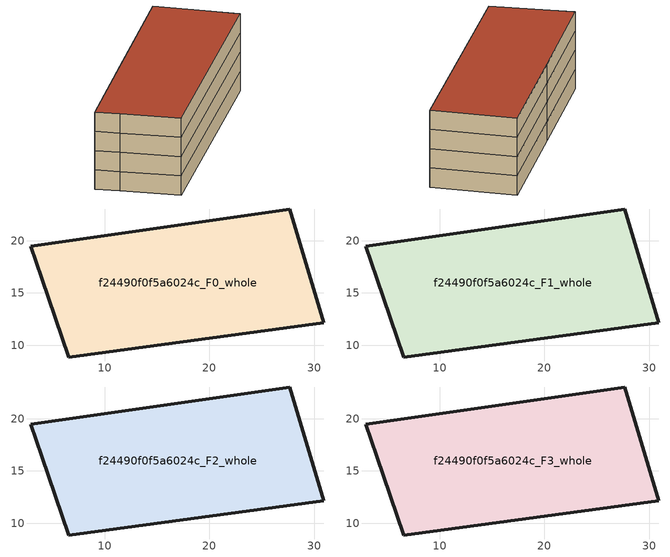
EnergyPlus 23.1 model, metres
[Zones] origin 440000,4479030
f24490f0f5a6024c_F0_whole
 floor ground (EU_floor_Construction): 27.66,23.02 30.91,12.15 6.55,8.88 4,16.41 2.95,19.46 14.96,21.19 z0
 wall outside (EU_wall_Construction): 2.95,19.46 4,16.41 6.55,8.88 30.91,12.15 27.66,23.02 14.96,21.19 2.95,19.46 z0:3
f24490f0f5a6024c_F1_whole
 floor to f24490f0f5a6024c_F0_whole (EU_floor_Construction): 27.66,23.02 30.91,12.15 6.55,8.88 4,16.41 2.95,19.46 14.96,21.19 z3
 wall outside (EU_wall_Construction): 2.95,19.46 4,16.41 6.55,8.88 30.91,12.15 27.66,23.02 14.96,21.19 2.95,19.46 z3:6
f24490f0f5a6024c_F2_whole
 floor to f24490f0f5a6024c_F1_whole (EU_floor_Construction): 27.66,23.02 30.91,12.15 6.55,8.88 4,16.41 2.95,19.46 14.96,21.19 z6
 wall outside (EU_wall_Construction): 2.95,19.46 4,16.41 6.55,8.88 30.91,12.15 27.66,23.02 14.96,21.19 2.95,19.46 z6:9
f24490f0f5a6024c_F3_whole
 floor to f24490f0f5a6024c_F2_whole (EU_floor_Construction): 27.66,23.02 30.91,12.15 6.55,8.88 4,16.41 2.95,19.46 14.96,21.19 z9
 wall outside (EU_wall_Construction): 2.95,19.46 4,16.41 6.55,8.88 30.91,12.15 27.66,23.02 14.96,21.19 2.95,19.46 z9:12
 roof outside (EU_roof_Construction): 30.91,12.15 27.66,23.02 14.96,21.19 2.95,19.46 4,16.41 6.55,8.88 z12
[Building]
EU S2 Campaign: North Axis=0; Terrain=City; Solar Distribution=FullExterior
[Site:Location]
Madrid: Latitude=40.5; Longitude=-3.5; Time Zone=1; Elevation=609
[SizingPeriod:WeatherFileDays]
AnnualSizingPeriod: Begin Month=1; Begin Day of Month=1; End Month=12; End Day of Month=31; Day of Week for Start Day=Monday; Use Weather File Daylight Saving Period=No; Use Weather File Rain and Snow Indicators=No
[MATERIAL]
EU_InternalMass_Material: Roughness=MediumRough; Thickness=0.1; Conductivity=1; Density=1800; Specific Heat=900; Thermal Absorptance=0.9; Solar Absorptance=0.7; Visible Absorptance=0.7
[MATERIAL:NOMASS] Roughness=MediumRough; Thermal Absorptance=0.9; Solar Absorptance=0.7; Visible Absorptance=0.7
Name | Thermal Resistance
EU_wall_NoMass | 0.609216
EU_roof_NoMass | 0.513268
EU_floor_NoMass | 0.568163
[CONSTRUCTION]
EU_wall_Construction: EU_wall_NoMass
EU_roof_Construction: EU_roof_NoMass
EU_floor_Construction: EU_floor_NoMass
EU_InternalMass_Construction: EU_InternalMass_Material
[ZONE] Type=1; Multiplier=1; Ceiling Height=autocalculate; Volume=824.337; Floor Area=autocalculate; Part of Total Floor Area=Yes
f24490f0f5a6024c_F0_whole; f24490f0f5a6024c_F1_whole; f24490f0f5a6024c_F2_whole; f24490f0f5a6024c_F3_whole
[INTERNALMASS] Construction=EU_InternalMass_Construction; Surface Area=274.779
Name | Zone or ZoneList
f24490f0f5a6024c_F0_whole_EU_InternalMass | f24490f0f5a6024c_F0_whole
f24490f0f5a6024c_F1_whole_EU_InternalMass | f24490f0f5a6024c_F1_whole
f24490f0f5a6024c_F2_whole_EU_InternalMass | f24490f0f5a6024c_F2_whole
f24490f0f5a6024c_F3_whole_EU_InternalMass | f24490f0f5a6024c_F3_whole
[OTHEREQUIPMENT] Fuel Type=Electricity; Design Level Calculation Method=Watts/Area; Power per Zone Floor Area=1; Fraction Latent=0; Fraction Radiant=0; Fraction Lost=0; Carbon Dioxide Generation Rate=0; EndUse Subcategory=EU_Step8_InternalGains
Name | Zone or ZoneList or Space or SpaceList | Schedule
EU_Step8_InternalGain_f24490f0f5a6024c_F0_whole_f000 | f24490f0f5a6024c_F0_whole | EU_Step8_GainSchedule_f24490f0f5a6024c_F0_whole_f000
EU_Step8_InternalGain_f24490f0f5a6024c_F1_whole_f000 | f24490f0f5a6024c_F1_whole | EU_Step8_GainSchedule_f24490f0f5a6024c_F1_whole_f000
EU_Step8_InternalGain_f24490f0f5a6024c_F2_whole_f000 | f24490f0f5a6024c_F2_whole | EU_Step8_GainSchedule_f24490f0f5a6024c_F2_whole_f000
EU_Step8_InternalGain_f24490f0f5a6024c_F3_whole_f000 | f24490f0f5a6024c_F3_whole | EU_Step8_GainSchedule_f24490f0f5a6024c_F3_whole_f000
[ZONEVENTILATION:DESIGNFLOWRATE] Schedule=EU_AlwaysOn; Design Flow Rate Calculation Method=AirChanges/Hour; Air Changes per Hour=0.752966; Ventilation Type=Natural; Fan Pressure Rise=0; Fan Total Efficiency=1; Constant Term Coefficient=1; Temperature Term Coefficient=0; Velocity Term Coefficient=0; Velocity Squared Term Coefficient=0; Minimum Indoor Temperature=-100; Maximum Indoor Temperature=100; Delta Temperature=-100; Minimum Outdoor Temperature=-100; Maximum Outdoor Temperature=100; Maximum Wind Speed=40
Name | Zone or ZoneList or Space or SpaceList
EU_ConstantAir_f24490f0f5a6024c_F0_whole | f24490f0f5a6024c_F0_whole
EU_ConstantAir_f24490f0f5a6024c_F1_whole | f24490f0f5a6024c_F1_whole
EU_ConstantAir_f24490f0f5a6024c_F2_whole | f24490f0f5a6024c_F2_whole
EU_ConstantAir_f24490f0f5a6024c_F3_whole | f24490f0f5a6024c_F3_whole
[HVACTEMPLATE:THERMOSTAT] Constant Heating Setpoint=20; Constant Cooling Setpoint=50
EU_HeatOnly_f24490f0f5a6024c_F0_whole; EU_HeatOnly_f24490f0f5a6024c_F1_whole; EU_HeatOnly_f24490f0f5a6024c_F2_whole; EU_HeatOnly_f24490f0f5a6024c_F3_whole
[HVACTEMPLATE:ZONE:IDEALLOADSAIRSYSTEM] System Availability Schedule=EU_AlwaysOn; Maximum Heating Supply Air Temperature=50; Minimum Cooling Supply Air Temperature=13; Maximum Heating Supply Air Humidity Ratio=0.0156; Minimum Cooling Supply Air Humidity Ratio=0.0077; Heating Limit=NoLimit; Cooling Limit=NoLimit; Heating Availability Schedule=EU_AlwaysOn; Cooling Availability Schedule=EU_CoolingOff; Dehumidification Control Type=ConstantSensibleHeatRatio; Cooling Sensible Heat Ratio=0.7; Dehumidification Setpoint=60; Humidification Control Type=None; Humidification Setpoint=30; Outdoor Air Method=None; Outdoor Air Flow Rate per Person=0.00944; Outdoor Air Flow Rate per Zone Floor Area=0; Outdoor Air Flow Rate per Zone=0; Demand Controlled Ventilation Type=None; Outdoor Air Economizer Type=NoEconomizer; Heat Recovery Type=None; Sensible Heat Recovery Effectiveness=0.7; Latent Heat Recovery Effectiveness=0.65
Name | Template Thermostat
f24490f0f5a6024c_F0_whole | EU_HeatOnly_f24490f0f5a6024c_F0_whole
f24490f0f5a6024c_F1_whole | EU_HeatOnly_f24490f0f5a6024c_F1_whole
f24490f0f5a6024c_F2_whole | EU_HeatOnly_f24490f0f5a6024c_F2_whole
f24490f0f5a6024c_F3_whole | EU_HeatOnly_f24490f0f5a6024c_F3_whole
[SIZING:ZONE] Zone Cooling Design Supply Air Temperature Input Method=SupplyAirTemperature; Zone Cooling Design Supply Air Temperature=13; Zone Heating Design Supply Air Temperature Input Method=SupplyAirTemperature; Zone Heating Design Supply Air Temperature=50; Zone Cooling Design Supply Air Humidity Ratio=0.008; Zone Heating Design Supply Air Humidity Ratio=0.008; Cooling Design Air Flow Method=DesignDay; Cooling Design Air Flow Rate=0; Cooling Minimum Air Flow per Zone Floor Area=0.000762; Cooling Minimum Air Flow=0; Cooling Minimum Air Flow Fraction=0.2; Heating Design Air Flow Method=DesignDay; Heating Design Air Flow Rate=0; Heating Maximum Air Flow per Zone Floor Area=0.002032; Heating Maximum Air Flow=0.141576; Heating Maximum Air Flow Fraction=0.3; Account for Dedicated Outdoor Air System=No; Dedicated Outdoor Air System Control Strategy=NeutralSupplyAir; Dedicated Outdoor Air Low Setpoint Temperature for Design=autosize; Dedicated Outdoor Air High Setpoint Temperature for Design=autosize; Zone Load Sizing Method=Sensible Load Only No Latent Load; Zone Latent Cooling Design Supply Air Humidity Ratio Input Method=HumidityRatioDifference; Zone Cooling Design Supply Air Humidity Ratio Difference=0.005; Zone Latent Heating Design Supply Air Humidity Ratio Input Method=HumidityRatioDifference; Zone Humidification Design Supply Air Humidity Ratio Difference=0.005
f24490f0f5a6024c_F0_whole; f24490f0f5a6024c_F1_whole; f24490f0f5a6024c_F2_whole; f24490f0f5a6024c_F3_whole
[SCHEDULE:CONSTANT]
Name | Hourly Value
EU_AlwaysOn | 1
EU_CoolingOff | 0
[SCHEDULE:FILE] Column Number=1; Rows to Skip at Top=0; Number of Hours of Data=8760; Column Separator=Comma; Interpolate to Timestep=No; Minutes per Item=60; Adjust Schedule for Daylight Savings=Yes
Name | File
EU_Step8_GainSchedule_f24490f0f5a6024c_F0_whole_f000 | C:\Users\o_iseri\Desktop\OpenUBEM\openubem\outputs\eu_evidence\EU-11\ES-MAD-BERRUGUETE\idfs\f24490f0f5a6024c\f24490f0f5a6024c_F0_whole_f000_gain.csv
EU_Step8_GainSchedule_f24490f0f5a6024c_F1_whole_f000 | C:\Users\o_iseri\Desktop\OpenUBEM\openubem\outputs\eu_evidence\EU-11\ES-MAD-BERRUGUETE\idfs\f24490f0f5a6024c\f24490f0f5a6024c_F1_whole_f000_gain.csv
EU_Step8_GainSchedule_f24490f0f5a6024c_F2_whole_f000 | C:\Users\o_iseri\Desktop\OpenUBEM\openubem\outputs\eu_evidence\EU-11\ES-MAD-BERRUGUETE\idfs\f24490f0f5a6024c\f24490f0f5a6024c_F2_whole_f000_gain.csv
EU_Step8_GainSchedule_f24490f0f5a6024c_F3_whole_f000 | C:\Users\o_iseri\Desktop\OpenUBEM\openubem\outputs\eu_evidence\EU-11\ES-MAD-BERRUGUETE\idfs\f24490f0f5a6024c\f24490f0f5a6024c_F3_whole_f000_gain.csv
